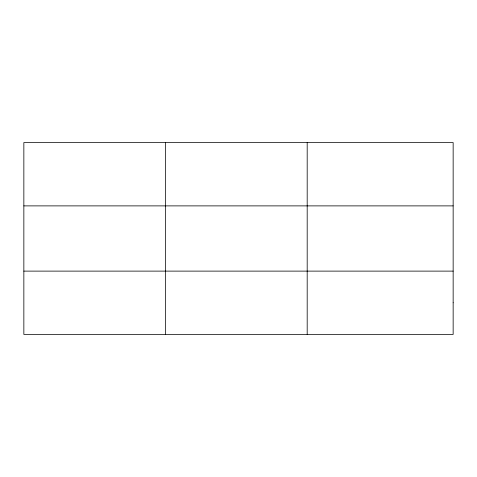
<?xml version="1.0" encoding="UTF-8"?>
<svg xmlns="http://www.w3.org/2000/svg" width="477" height="477" viewBox="0 0 477 477"><rect width="100%" height="100%" fill="white"/><g stroke="black" fill="none" stroke-linecap="round" stroke-linejoin="round"><path stroke-width="0.72" d="M165.519 142.575L165.519 334.425M307.188 142.575L307.188 334.425M23.85 205.885L453.15 205.885M23.85 271.115L453.15 271.115M453.15 302.77L453.15 334.425L23.85 334.425L23.85 142.575L453.15 142.575L453.15 302.77"/></g></svg>
